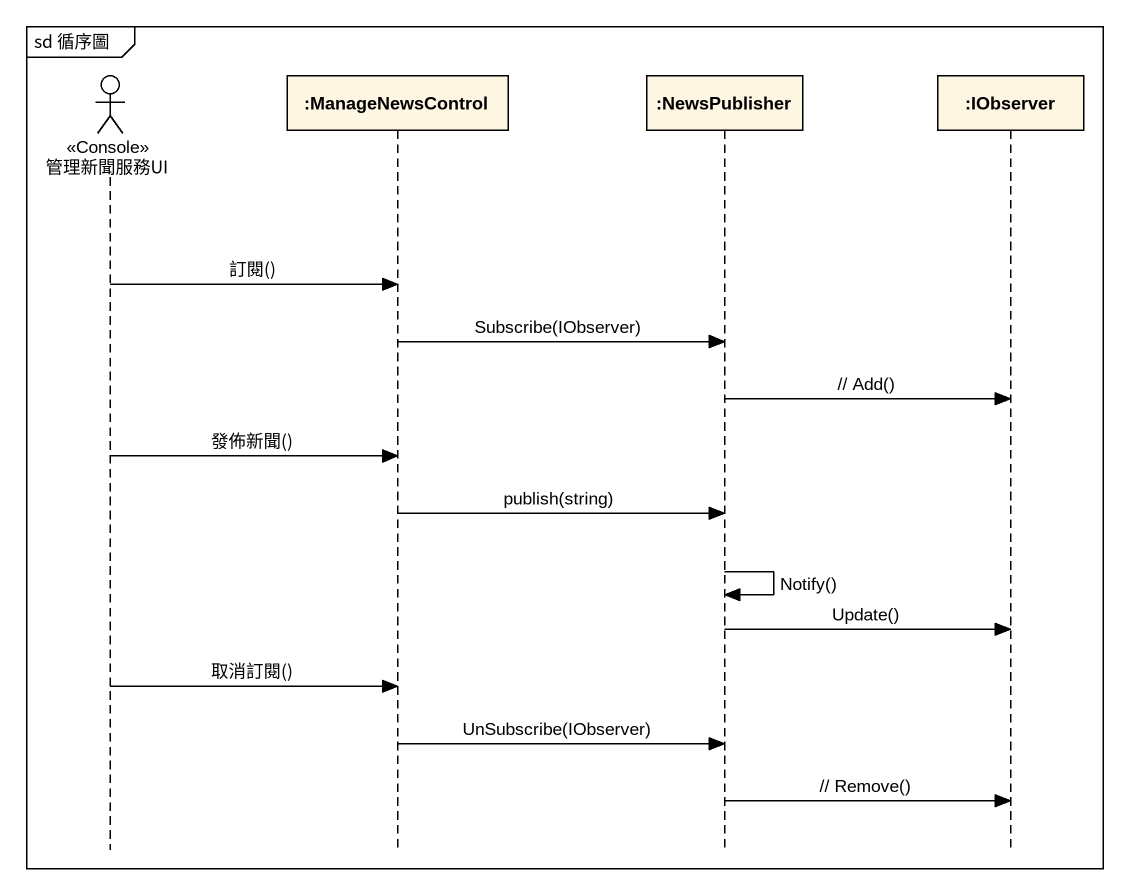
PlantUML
@startuml
mainframe sd 循序圖
hide footbox
actor 管理新聞服務UI <<Console>>
participant ":ManageNewsControl" as ManageNewsControl
participant ":NewsPublisher" as NewsPublisher
participant ":IObserver" as IObserver

管理新聞服務UI -> ManageNewsControl : 訂閱()
ManageNewsControl -> NewsPublisher : Subscribe(IObserver)
NewsPublisher -> IObserver : // Add()
管理新聞服務UI -> ManageNewsControl : 發佈新聞()
ManageNewsControl -> NewsPublisher : publish(string)
NewsPublisher -> NewsPublisher : Notify()
NewsPublisher -> IObserver : Update()
管理新聞服務UI -> ManageNewsControl : 取消訂閱()
ManageNewsControl -> NewsPublisher : UnSubscribe(IObserver)
NewsPublisher -> IObserver : // Remove()
@enduml
